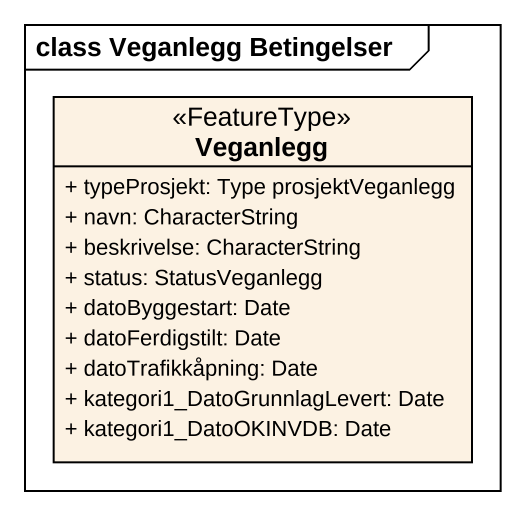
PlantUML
@startuml
mainframe class Veganlegg Betingelser
hide circle
hide empty members
skinparam classAttributeIconSize 0
class Veganlegg <<FeatureType>> {
  + typeProsjekt: Type prosjektVeganlegg
  + navn: CharacterString
  + beskrivelse: CharacterString
  + status: StatusVeganlegg
  + datoByggestart: Date
  + datoFerdigstilt: Date
  + datoTrafikkåpning: Date
  + kategori1_DatoGrunnlagLevert: Date
  + kategori1_DatoOKINVDB: Date
}
@enduml
